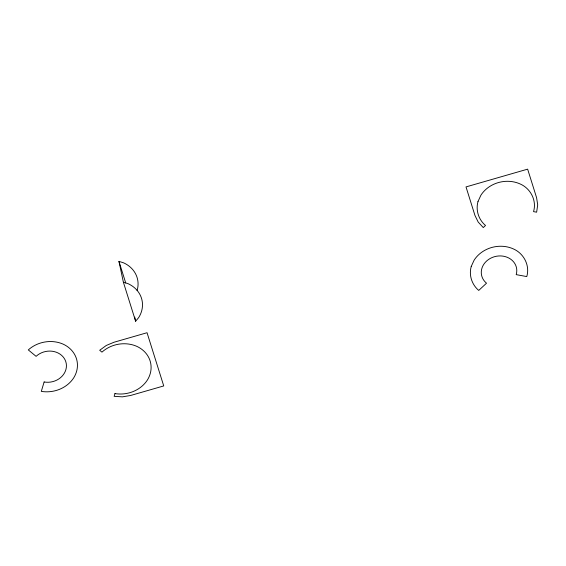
<?xml version="1.0" encoding="UTF-8"?>
<svg xmlns="http://www.w3.org/2000/svg" width="566" height="566" viewBox="0 0 566 566"><rect width="100%" height="100%" fill="white"/><g stroke="black" fill="none" stroke-linecap="round" stroke-linejoin="round"><path stroke-width="0.85" d="M123.381 282.222L135.621 321.24L138.684 317.568A28.923 25.095 -12 0 0 128.05 283.665L123.381 282.222L118.959 261.393L123.621 262.836A28.923 25.095 -12 0 1 137.114 290.507M118.959 261.393L125.73 282.979M134.736 317.08L135.621 321.24M478.008 201.51C475.525 210.184 478.617 219.714 485.522 225.473L483.265 227.574L478.178 222.042L474.966 215.462L466.016 186.914L527.639 169.149L536.589 197.697L537.7 204.885L536.632 212.186L533.547 211.627C536.908 200.541 530.604 188.478 520.133 183.957A28.923 25.095 -12 0 0 480.867 195.277L478.008 201.51M471.23 266.466C468.74 275.14 471.839 284.67 478.737 290.422L486.512 283.198A17.85 15.487 -12 0 1 494.394 256.723A17.85 15.487 -12 0 1 516.199 274.637L526.769 276.576C530.123 265.489 523.819 253.427 513.355 248.906A28.923 25.095 -12 0 0 474.089 260.226L471.23 266.466M114.962 393.589L114.148 396.334L122.412 396.851L130.668 395.457L163.737 385.927L147.047 332.723L113.985 342.253L106.295 345.458L99.694 350.262L101.958 352.123C111.233 343.781 125.164 341.348 136.654 346.279A28.923 25.095 -12 0 1 147.287 380.182C140.382 390.66 127.159 395.599 114.962 393.589M44.127 381.965L41.304 391.382C53.501 393.391 66.724 388.446 73.63 377.975A28.923 25.095 -12 0 0 62.996 344.071C51.506 339.133 37.575 341.574 28.3 349.915L36.09 356.339A17.85 15.487 -12 0 1 65.819 361.745A17.85 15.487 -12 0 1 44.127 381.965"/></g></svg>
